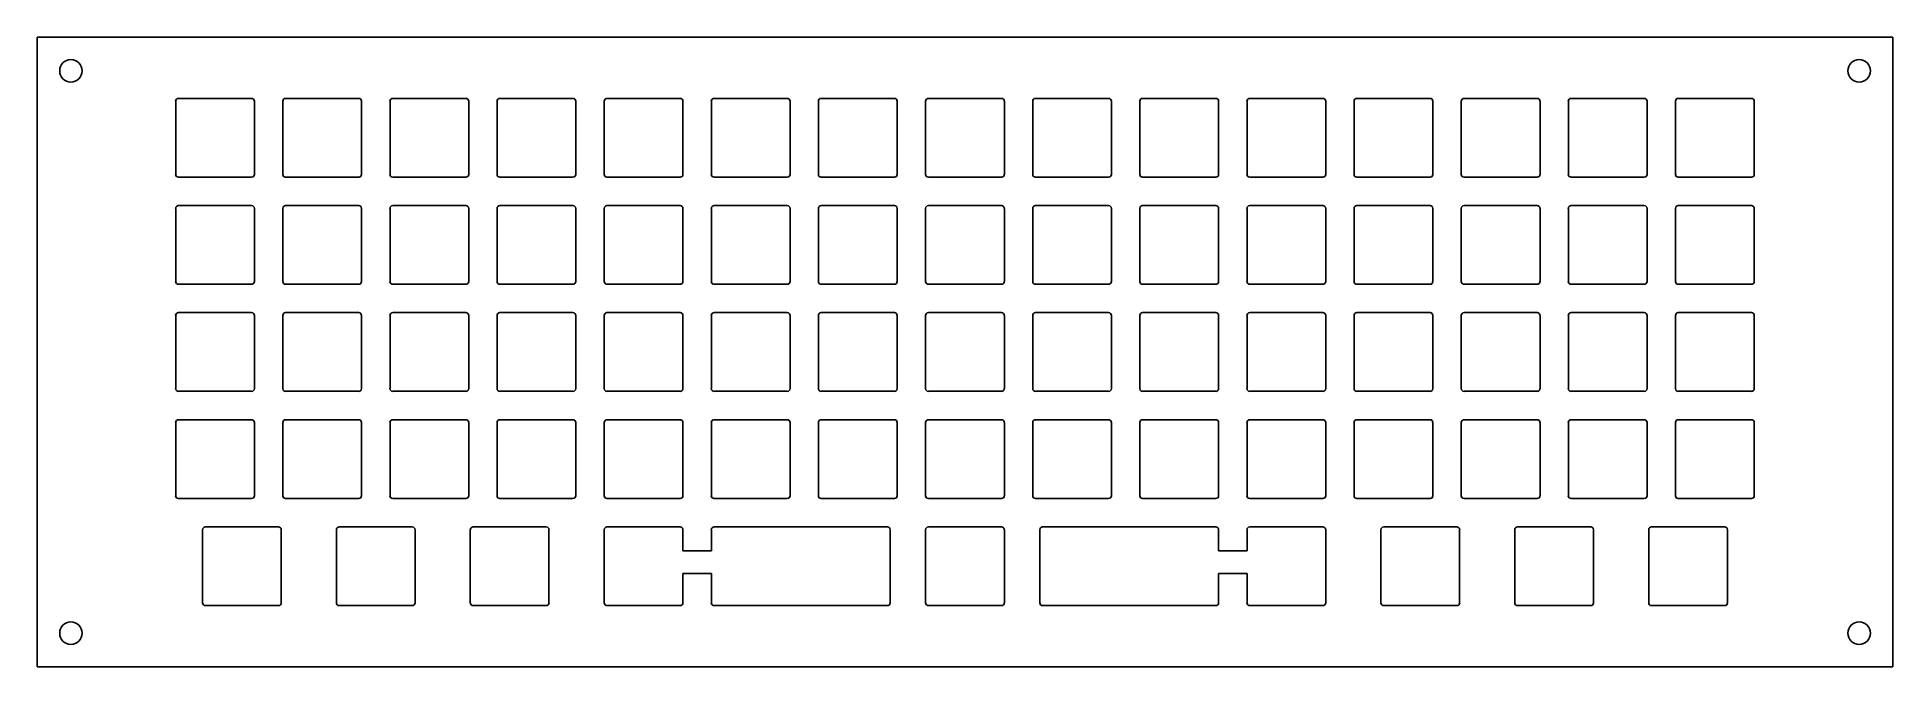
# Model space of a CAD drawing. Extents: x 0.2 to 13.1, y 2.7 to 7.1.
import ezdxf

# ---------------------------------------------------------------- set-up
doc = ezdxf.new("R2010")
doc.units = 0
doc.header["$LTSCALE"] = 0.5
doc.header["$MEASUREMENT"] = 0
doc.layers.add('VISIBLE', color=7, linetype='CONTINUOUS')

msp = doc.modelspace()

# ---------------------------------------------------------------- linework, layer by layer
at = {"layer": 'VISIBLE'}
for p, q in [((0.152, 7.145), (0.152, 2.736)), ((0.152, 7.145), (13.144, 7.145)), ((13.144, 7.145), (13.144, 2.736)), ((1.123, 6.696), (1.123, 6.184)), ((1.654, 6.716), (1.142, 6.716)), ((1.674, 6.184), (1.674, 6.696)), ((1.873, 6.696), (1.873, 6.184)), ((2.404, 6.716), (1.892, 6.716)), ((2.424, 6.184), (2.424, 6.696)), ((2.623, 6.696), (2.623, 6.184)), ((3.154, 6.716), (2.642, 6.716)), ((3.174, 6.184), (3.174, 6.696)), ((3.373, 6.696), (3.373, 6.184)), ((3.904, 6.716), (3.392, 6.716)), ((3.924, 6.184), (3.924, 6.696)), ((4.123, 6.184), (4.123, 6.696)), ((4.142, 6.716), (4.654, 6.716)), ((4.674, 6.696), (4.674, 6.184)), ((4.873, 6.696), (4.873, 6.184)), ((5.404, 6.716), (4.892, 6.716)), ((5.424, 6.184), (5.424, 6.696)), ((5.623, 6.184), (5.623, 6.696)), ((5.642, 6.716), (6.154, 6.716)), ((6.174, 6.696), (6.174, 6.184)), ((6.373, 6.184), (6.373, 6.696)), ((6.392, 6.716), (6.904, 6.716)), ((6.924, 6.696), (6.924, 6.184)), ((7.123, 6.696), (7.123, 6.184)), ((7.654, 6.716), (7.142, 6.716)), ((7.674, 6.184), (7.674, 6.696)), ((7.873, 6.696), (7.873, 6.184)), ((8.404, 6.716), (7.892, 6.716)), ((8.424, 6.184), (8.424, 6.696)), ((8.623, 6.184), (8.623, 6.696)), ((8.642, 6.716), (9.154, 6.716)), ((9.174, 6.696), (9.174, 6.184)), ((9.373, 6.696), (9.373, 6.184)), ((9.904, 6.716), (9.392, 6.716)), ((9.924, 6.184), (9.924, 6.696)), ((10.123, 6.184), (10.123, 6.696)), ((10.142, 6.716), (10.654, 6.716)), ((10.674, 6.696), (10.674, 6.184)), ((10.873, 6.696), (10.873, 6.184)), ((11.404, 6.716), (10.892, 6.716)), ((11.424, 6.184), (11.424, 6.696)), ((11.623, 6.184), (11.623, 6.696)), ((11.642, 6.716), (12.154, 6.716)), ((12.174, 6.696), (12.174, 6.184)), ((1.142, 6.165), (1.654, 6.165)), ((1.892, 6.165), (2.404, 6.165)), ((2.642, 6.165), (3.154, 6.165)), ((3.392, 6.165), (3.904, 6.165)), ((4.654, 6.165), (4.142, 6.165)), ((4.892, 6.165), (5.404, 6.165)), ((6.154, 6.165), (5.642, 6.165)), ((6.904, 6.165), (6.392, 6.165)), ((7.142, 6.165), (7.654, 6.165)), ((7.892, 6.165), (8.404, 6.165)), ((9.154, 6.165), (8.642, 6.165)), ((9.392, 6.165), (9.904, 6.165)), ((10.654, 6.165), (10.142, 6.165)), ((10.892, 6.165), (11.404, 6.165)), ((12.154, 6.165), (11.642, 6.165)), ((1.123, 5.946), (1.123, 5.434)), ((1.654, 5.966), (1.142, 5.966)), ((1.674, 5.434), (1.674, 5.946)), ((1.873, 5.434), (1.873, 5.946)), ((1.892, 5.966), (2.404, 5.966)), ((2.424, 5.946), (2.424, 5.434)), ((2.623, 5.946), (2.623, 5.434)), ((3.154, 5.966), (2.642, 5.966)), ((3.174, 5.434), (3.174, 5.946)), ((3.373, 5.434), (3.373, 5.946)), ((3.392, 5.966), (3.904, 5.966)), ((3.924, 5.946), (3.924, 5.434)), ((4.123, 5.434), (4.123, 5.946)), ((4.142, 5.966), (4.654, 5.966)), ((4.674, 5.946), (4.674, 5.434)), ((4.873, 5.946), (4.873, 5.434)), ((5.404, 5.966), (4.892, 5.966)), ((5.424, 5.434), (5.424, 5.946)), ((5.623, 5.946), (5.623, 5.434)), ((6.154, 5.966), (5.642, 5.966)), ((6.174, 5.434), (6.174, 5.946)), ((6.373, 5.946), (6.373, 5.434)), ((6.904, 5.966), (6.392, 5.966)), ((6.924, 5.434), (6.924, 5.946)), ((7.123, 5.946), (7.123, 5.434)), ((7.654, 5.966), (7.142, 5.966)), ((7.674, 5.434), (7.674, 5.946)), ((7.873, 5.946), (7.873, 5.434)), ((8.404, 5.966), (7.892, 5.966)), ((8.424, 5.434), (8.424, 5.946)), ((8.623, 5.946), (8.623, 5.434)), ((9.154, 5.966), (8.642, 5.966)), ((9.174, 5.434), (9.174, 5.946)), ((9.373, 5.434), (9.373, 5.946)), ((9.392, 5.966), (9.904, 5.966)), ((9.924, 5.946), (9.924, 5.434)), ((10.123, 5.946), (10.123, 5.434)), ((10.654, 5.966), (10.142, 5.966)), ((10.674, 5.434), (10.674, 5.946)), ((10.873, 5.434), (10.873, 5.946)), ((10.892, 5.966), (11.404, 5.966)), ((11.424, 5.946), (11.424, 5.434)), ((11.623, 5.434), (11.623, 5.946)), ((11.642, 5.966), (12.154, 5.966)), ((12.174, 5.946), (12.174, 5.434)), ((1.142, 5.415), (1.654, 5.415)), ((2.404, 5.415), (1.892, 5.415)), ((2.642, 5.415), (3.154, 5.415)), ((3.904, 5.415), (3.392, 5.415)), ((4.654, 5.415), (4.142, 5.415)), ((4.892, 5.415), (5.404, 5.415)), ((5.642, 5.415), (6.154, 5.415)), ((6.392, 5.415), (6.904, 5.415)), ((7.142, 5.415), (7.654, 5.415)), ((7.892, 5.415), (8.404, 5.415)), ((8.642, 5.415), (9.154, 5.415)), ((9.904, 5.415), (9.392, 5.415)), ((10.142, 5.415), (10.654, 5.415)), ((11.404, 5.415), (10.892, 5.415)), ((12.154, 5.415), (11.642, 5.415)), ((1.654, 5.216), (1.142, 5.216)), ((1.892, 5.216), (2.404, 5.216)), ((3.154, 5.216), (2.642, 5.216)), ((3.392, 5.216), (3.904, 5.216)), ((4.654, 5.216), (4.142, 5.216)), ((5.404, 5.216), (4.892, 5.216)), ((5.642, 5.216), (6.154, 5.216)), ((6.392, 5.216), (6.904, 5.216)), ((7.142, 5.216), (7.654, 5.216)), ((8.404, 5.216), (7.892, 5.216)), ((8.642, 5.216), (9.154, 5.216)), ((9.392, 5.216), (9.904, 5.216)), ((10.654, 5.216), (10.142, 5.216)), ((11.404, 5.216), (10.892, 5.216)), ((12.154, 5.216), (11.642, 5.216)), ((1.123, 5.196), (1.123, 4.684)), ((1.674, 4.684), (1.674, 5.196)), ((1.873, 4.684), (1.873, 5.196)), ((2.424, 5.196), (2.424, 4.684)), ((2.623, 5.196), (2.623, 4.684)), ((3.174, 4.684), (3.174, 5.196)), ((3.373, 4.684), (3.373, 5.196)), ((3.924, 5.196), (3.924, 4.684)), ((4.123, 5.196), (4.123, 4.684)), ((4.674, 4.684), (4.674, 5.196)), ((4.873, 5.196), (4.873, 4.684)), ((5.424, 4.684), (5.424, 5.196)), ((5.623, 4.684), (5.623, 5.196)), ((6.174, 5.196), (6.174, 4.684)), ((6.373, 4.684), (6.373, 5.196)), ((6.924, 5.196), (6.924, 4.684)), ((7.123, 4.684), (7.123, 5.196)), ((7.674, 5.196), (7.674, 4.684)), ((7.873, 5.196), (7.873, 4.684)), ((8.424, 4.684), (8.424, 5.196)), ((8.623, 4.684), (8.623, 5.196)), ((9.174, 5.196), (9.174, 4.684)), ((9.373, 4.684), (9.373, 5.196)), ((9.924, 5.196), (9.924, 4.684)), ((10.123, 5.196), (10.123, 4.684)), ((10.674, 4.684), (10.674, 5.196)), ((10.873, 5.196), (10.873, 4.684)), ((11.424, 4.684), (11.424, 5.196)), ((11.623, 5.196), (11.623, 4.684)), ((12.174, 4.684), (12.174, 5.196)), ((1.142, 4.665), (1.654, 4.665)), ((2.404, 4.665), (1.892, 4.665)), ((2.642, 4.665), (3.154, 4.665)), ((3.904, 4.665), (3.392, 4.665)), ((4.142, 4.665), (4.654, 4.665)), ((4.892, 4.665), (5.404, 4.665)), ((6.154, 4.665), (5.642, 4.665)), ((6.904, 4.665), (6.392, 4.665)), ((7.654, 4.665), (7.142, 4.665)), ((7.892, 4.665), (8.404, 4.665)), ((9.154, 4.665), (8.642, 4.665)), ((9.904, 4.665), (9.392, 4.665)), ((10.142, 4.665), (10.654, 4.665)), ((10.892, 4.665), (11.404, 4.665)), ((11.642, 4.665), (12.154, 4.665)), ((1.123, 4.446), (1.123, 3.934)), ((1.654, 4.466), (1.142, 4.466)), ((1.674, 3.934), (1.674, 4.446)), ((1.873, 4.446), (1.873, 3.934)), ((2.404, 4.466), (1.892, 4.466)), ((2.424, 3.934), (2.424, 4.446)), ((2.623, 3.934), (2.623, 4.446)), ((2.642, 4.466), (3.154, 4.466)), ((3.174, 4.446), (3.174, 3.934)), ((3.373, 3.934), (3.373, 4.446)), ((3.392, 4.466), (3.904, 4.466)), ((3.924, 4.446), (3.924, 3.934)), ((4.123, 3.934), (4.123, 4.446)), ((4.142, 4.466), (4.654, 4.466)), ((4.674, 4.446), (4.674, 3.934)), ((4.873, 4.446), (4.873, 3.934)), ((5.404, 4.466), (4.892, 4.466)), ((5.424, 3.934), (5.424, 4.446)), ((5.623, 4.446), (5.623, 3.934)), ((6.154, 4.466), (5.642, 4.466)), ((6.174, 3.934), (6.174, 4.446)), ((6.373, 3.934), (6.373, 4.446)), ((6.392, 4.466), (6.904, 4.466)), ((6.924, 4.446), (6.924, 3.934)), ((7.123, 4.446), (7.123, 3.934)), ((7.654, 4.466), (7.142, 4.466)), ((7.674, 3.934), (7.674, 4.446)), ((7.873, 3.934), (7.873, 4.446)), ((7.892, 4.466), (8.404, 4.466)), ((8.424, 4.446), (8.424, 3.934)), ((8.623, 3.934), (8.623, 4.446)), ((8.642, 4.466), (9.154, 4.466)), ((9.174, 4.446), (9.174, 3.934)), ((9.373, 3.934), (9.373, 4.446)), ((9.392, 4.466), (9.904, 4.466)), ((9.924, 4.446), (9.924, 3.934)), ((10.123, 3.934), (10.123, 4.446)), ((10.142, 4.466), (10.654, 4.466)), ((10.674, 4.446), (10.674, 3.934)), ((10.873, 4.446), (10.873, 3.934)), ((11.404, 4.466), (10.892, 4.466)), ((11.424, 3.934), (11.424, 4.446)), ((11.623, 4.446), (11.623, 3.934)), ((12.154, 4.466), (11.642, 4.466)), ((12.174, 3.934), (12.174, 4.446)), ((1.142, 3.915), (1.654, 3.915)), ((1.892, 3.915), (2.404, 3.915)), ((3.154, 3.915), (2.642, 3.915)), ((3.904, 3.915), (3.392, 3.915)), ((4.654, 3.915), (4.142, 3.915)), ((4.892, 3.915), (5.404, 3.915)), ((5.642, 3.915), (6.154, 3.915)), ((6.904, 3.915), (6.392, 3.915)), ((7.142, 3.915), (7.654, 3.915)), ((8.404, 3.915), (7.892, 3.915)), ((9.154, 3.915), (8.642, 3.915)), ((9.904, 3.915), (9.392, 3.915)), ((10.654, 3.915), (10.142, 3.915)), ((10.892, 3.915), (11.404, 3.915)), ((11.642, 3.915), (12.154, 3.915)), ((1.31, 3.696), (1.31, 3.184)), ((1.842, 3.716), (1.33, 3.716)), ((1.861, 3.184), (1.861, 3.696)), ((2.248, 3.696), (2.248, 3.184)), ((2.779, 3.716), (2.267, 3.716)), ((2.799, 3.184), (2.799, 3.696)), ((3.185, 3.696), (3.185, 3.184)), ((3.717, 3.716), (3.205, 3.716)), ((3.736, 3.184), (3.736, 3.696)), ((4.123, 3.184), (4.123, 3.696)), ((4.142, 3.716), (4.654, 3.716)), ((4.674, 3.696), (4.674, 3.547)), ((4.873, 3.547), (4.873, 3.696)), ((4.892, 3.716), (6.105, 3.716)), ((6.125, 3.696), (6.125, 3.184)), ((6.373, 3.184), (6.373, 3.696)), ((6.392, 3.716), (6.904, 3.716)), ((6.924, 3.696), (6.924, 3.184)), ((7.172, 3.184), (7.172, 3.696)), ((7.192, 3.716), (8.404, 3.716)), ((8.424, 3.696), (8.424, 3.547)), ((8.623, 3.547), (8.623, 3.696)), ((8.642, 3.716), (9.154, 3.716)), ((9.174, 3.696), (9.174, 3.184)), ((9.56, 3.696), (9.56, 3.184)), ((10.092, 3.716), (9.58, 3.716)), ((10.111, 3.184), (10.111, 3.696)), ((10.498, 3.696), (10.498, 3.184)), ((11.029, 3.716), (10.517, 3.716)), ((11.049, 3.184), (11.049, 3.696)), ((11.435, 3.696), (11.435, 3.184)), ((11.967, 3.716), (11.455, 3.716)), ((11.986, 3.184), (11.986, 3.696)), ((4.674, 3.547), (4.873, 3.547)), ((8.424, 3.547), (8.623, 3.547)), ((4.674, 3.39), (4.674, 3.184)), ((4.873, 3.39), (4.674, 3.39)), ((4.873, 3.184), (4.873, 3.39)), ((8.424, 3.39), (8.424, 3.184)), ((8.623, 3.39), (8.424, 3.39)), ((8.623, 3.184), (8.623, 3.39)), ((1.33, 3.165), (1.842, 3.165)), ((2.267, 3.165), (2.779, 3.165)), ((3.205, 3.165), (3.717, 3.165)), ((4.654, 3.165), (4.142, 3.165)), ((6.105, 3.165), (4.892, 3.165)), ((6.904, 3.165), (6.392, 3.165)), ((8.404, 3.165), (7.192, 3.165)), ((9.154, 3.165), (8.642, 3.165)), ((9.58, 3.165), (10.092, 3.165)), ((10.517, 3.165), (11.029, 3.165)), ((11.455, 3.165), (11.967, 3.165)), ((0.152, 2.736), (13.144, 2.736))]:
    msp.add_line(p, q, dxfattribs=at)
for centre in [(0.389, 6.909), (12.908, 6.909), (0.389, 2.972), (12.908, 2.972)]:
    msp.add_circle(centre, 0.0787, dxfattribs=at)
for centre, start, end in [((1.142, 6.696), 90, 180), ((1.654, 6.696), 0, 90), ((1.892, 6.696), 90, 180), ((2.404, 6.696), 0, 90), ((2.642, 6.696), 90, 180), ((3.154, 6.696), 0, 90), ((3.392, 6.696), 90, 180), ((3.904, 6.696), 0, 90), ((4.142, 6.696), 90, 180), ((4.654, 6.696), 0, 90), ((4.892, 6.696), 90, 180), ((5.404, 6.696), 0, 90), ((5.642, 6.696), 90, 180), ((6.154, 6.696), 0, 90), ((6.392, 6.696), 90, 180), ((6.904, 6.696), 0, 90), ((7.142, 6.696), 90, 180), ((7.654, 6.696), 0, 90), ((7.892, 6.696), 90, 180), ((8.404, 6.696), 0, 90), ((8.642, 6.696), 90, 180), ((9.154, 6.696), 0, 90), ((9.392, 6.696), 90, 180), ((9.904, 6.696), 0, 90), ((10.142, 6.696), 90, 180), ((10.654, 6.696), 0, 90), ((10.892, 6.696), 90, 180), ((11.404, 6.696), 0, 90), ((11.642, 6.696), 90, 180), ((12.154, 6.696), 0, 90), ((1.142, 6.184), 180, 270), ((1.654, 6.184), 270, 0), ((1.892, 6.184), 180, 270), ((2.404, 6.184), 270, 0), ((2.642, 6.184), 180, 270), ((3.154, 6.184), 270, 0), ((3.392, 6.184), 180, 270), ((3.904, 6.184), 270, 0), ((4.142, 6.184), 180, 270), ((4.654, 6.184), 270, 0), ((4.892, 6.184), 180, 270), ((5.404, 6.184), 270, 0), ((5.642, 6.184), 180, 270), ((6.154, 6.184), 270, 0), ((6.392, 6.184), 180, 270), ((6.904, 6.184), 270, 0), ((7.142, 6.184), 180, 270), ((7.654, 6.184), 270, 0), ((7.892, 6.184), 180, 270), ((8.404, 6.184), 270, 0), ((8.642, 6.184), 180, 270), ((9.154, 6.184), 270, 0), ((9.392, 6.184), 180, 270), ((9.904, 6.184), 270, 0), ((10.142, 6.184), 180, 270), ((10.654, 6.184), 270, 0), ((10.892, 6.184), 180, 270), ((11.404, 6.184), 270, 0), ((11.642, 6.184), 180, 270), ((12.154, 6.184), 270, 0), ((1.142, 5.946), 90, 180), ((1.654, 5.946), 0, 90), ((1.892, 5.946), 90, 180), ((2.404, 5.946), 0, 90), ((2.642, 5.946), 90, 180), ((3.154, 5.946), 0, 90), ((3.392, 5.946), 90, 180), ((3.904, 5.946), 0, 90), ((4.142, 5.946), 90, 180), ((4.654, 5.946), 0, 90), ((4.892, 5.946), 90, 180), ((5.404, 5.946), 0, 90), ((5.642, 5.946), 90, 180), ((6.154, 5.946), 0, 90), ((6.392, 5.946), 90, 180), ((6.904, 5.946), 0, 90), ((7.142, 5.946), 90, 180), ((7.654, 5.946), 0, 90), ((7.892, 5.946), 90, 180), ((8.404, 5.946), 0, 90), ((8.642, 5.946), 90, 180), ((9.154, 5.946), 0, 90), ((9.392, 5.946), 90, 180), ((9.904, 5.946), 0, 90), ((10.142, 5.946), 90, 180), ((10.654, 5.946), 0, 90), ((10.892, 5.946), 90, 180), ((11.404, 5.946), 0, 90), ((11.642, 5.946), 90, 180), ((12.154, 5.946), 0, 90), ((1.142, 5.434), 180, 270), ((1.654, 5.434), 270, 0), ((1.892, 5.434), 180, 270), ((2.404, 5.434), 270, 0), ((2.642, 5.434), 180, 270), ((3.154, 5.434), 270, 0), ((3.392, 5.434), 180, 270), ((3.904, 5.434), 270, 0), ((4.142, 5.434), 180, 270), ((4.654, 5.434), 270, 0), ((4.892, 5.434), 180, 270), ((5.404, 5.434), 270, 0), ((5.642, 5.434), 180, 270), ((6.154, 5.434), 270, 0), ((6.392, 5.434), 180, 270), ((6.904, 5.434), 270, 0), ((7.142, 5.434), 180, 270), ((7.654, 5.434), 270, 0), ((7.892, 5.434), 180, 270), ((8.404, 5.434), 270, 0), ((8.642, 5.434), 180, 270), ((9.154, 5.434), 270, 0), ((9.392, 5.434), 180, 270), ((9.904, 5.434), 270, 360), ((10.142, 5.434), 180, 270), ((10.654, 5.434), 270, 0), ((10.892, 5.434), 180, 270), ((11.404, 5.434), 270, 0), ((11.642, 5.434), 180, 270), ((12.154, 5.434), 270, 0), ((1.142, 5.196), 90, 180), ((1.654, 5.196), 0, 90), ((1.892, 5.196), 90, 180), ((2.404, 5.196), 0, 90), ((2.642, 5.196), 90, 180), ((3.154, 5.196), 0, 90), ((3.392, 5.196), 90, 180), ((3.904, 5.196), 0, 90), ((4.142, 5.196), 90, 180), ((4.654, 5.196), 0, 90), ((4.892, 5.196), 90, 180), ((5.404, 5.196), 0, 90), ((5.642, 5.196), 90, 180), ((6.154, 5.196), 0, 90), ((6.392, 5.196), 90, 180), ((6.904, 5.196), 0, 90), ((7.142, 5.196), 90, 180), ((7.654, 5.196), 0, 90), ((7.892, 5.196), 90, 180), ((8.404, 5.196), 0, 90), ((8.642, 5.196), 90, 180), ((9.154, 5.196), 0, 90), ((9.392, 5.196), 90, 180), ((9.904, 5.196), 0, 90), ((10.142, 5.196), 90, 180), ((10.654, 5.196), 0, 90), ((10.892, 5.196), 90, 180), ((11.404, 5.196), 0, 90), ((11.642, 5.196), 90, 180), ((12.154, 5.196), 0, 90), ((1.142, 4.684), 180, 270), ((1.654, 4.684), 270, 0), ((1.892, 4.684), 180, 270), ((2.404, 4.684), 270, 0), ((2.642, 4.684), 180, 270), ((3.154, 4.684), 270, 0), ((3.392, 4.684), 180, 270), ((3.904, 4.684), 270, 0), ((4.142, 4.684), 180, 270), ((4.654, 4.684), 270, 0), ((4.892, 4.684), 180, 270), ((5.404, 4.684), 270, 0), ((5.642, 4.684), 180, 270), ((6.154, 4.684), 270, 0), ((6.392, 4.684), 180, 270), ((6.904, 4.684), 270, 0), ((7.142, 4.684), 180, 270), ((7.654, 4.684), 270, 0), ((7.892, 4.684), 180, 270), ((8.404, 4.684), 270, 0), ((8.642, 4.684), 180, 270), ((9.154, 4.684), 270, 0), ((9.392, 4.684), 180, 270), ((9.904, 4.684), 270, 360), ((10.142, 4.684), 180, 270), ((10.654, 4.684), 270, 0), ((10.892, 4.684), 180, 270), ((11.404, 4.684), 270, 0), ((11.642, 4.684), 180, 270), ((12.154, 4.684), 270, 0), ((1.142, 4.446), 90, 180), ((1.654, 4.446), 0, 90), ((1.892, 4.446), 90, 180), ((2.404, 4.446), 0, 90), ((2.642, 4.446), 90, 180), ((3.154, 4.446), 360, 90), ((3.392, 4.446), 90, 180), ((3.904, 4.446), 0, 90), ((4.142, 4.446), 90, 180), ((4.654, 4.446), 0, 90), ((4.892, 4.446), 90, 180), ((5.404, 4.446), 0, 90), ((5.642, 4.446), 90, 180), ((6.154, 4.446), 0, 90), ((6.392, 4.446), 90, 180), ((6.904, 4.446), 0, 90), ((7.142, 4.446), 90, 180), ((7.654, 4.446), 0, 90), ((7.892, 4.446), 90, 180), ((8.404, 4.446), 0, 90), ((8.642, 4.446), 90, 180), ((9.154, 4.446), 0, 90), ((9.392, 4.446), 90, 180), ((9.904, 4.446), 0, 90), ((10.142, 4.446), 90, 180), ((10.654, 4.446), 0, 90), ((10.892, 4.446), 90, 180), ((11.404, 4.446), 0, 90), ((11.642, 4.446), 90, 180), ((12.154, 4.446), 0, 90), ((1.142, 3.934), 180, 270), ((1.654, 3.934), 270, 0), ((1.892, 3.934), 180, 270), ((2.404, 3.934), 270, 0), ((2.642, 3.934), 180, 270), ((3.154, 3.934), 270, 0), ((3.392, 3.934), 180, 270), ((3.904, 3.934), 270, 0), ((4.142, 3.934), 180, 270), ((4.654, 3.934), 270, 0), ((4.892, 3.934), 180, 270), ((5.404, 3.934), 270, 0), ((5.642, 3.934), 180, 270), ((6.154, 3.934), 270, 0), ((6.392, 3.934), 180, 270), ((6.904, 3.934), 270, 0), ((7.142, 3.934), 180, 270), ((7.654, 3.934), 270, 0), ((7.892, 3.934), 180, 270), ((8.404, 3.934), 270, 0), ((8.642, 3.934), 180, 270), ((9.154, 3.934), 270, 0), ((9.392, 3.934), 180, 270), ((9.904, 3.934), 270, 360), ((10.142, 3.934), 180, 270), ((10.654, 3.934), 270, 0), ((10.892, 3.934), 180, 270), ((11.404, 3.934), 270, 0), ((11.642, 3.934), 180, 270), ((12.154, 3.934), 270, 0), ((1.33, 3.696), 90, 180), ((1.842, 3.696), 0, 90), ((2.267, 3.696), 90, 180), ((2.779, 3.696), 0, 90), ((3.205, 3.696), 90, 180), ((3.717, 3.696), 0, 90), ((4.142, 3.696), 90, 180), ((4.654, 3.696), 360, 90), ((4.892, 3.696), 90, 180), ((6.105, 3.696), 0, 90), ((6.392, 3.696), 90, 180), ((6.904, 3.696), 0, 90), ((7.192, 3.696), 90, 180), ((8.404, 3.696), 0, 90), ((8.642, 3.696), 90, 180), ((9.154, 3.696), 0, 90), ((9.58, 3.696), 90, 180), ((10.092, 3.696), 0, 90), ((10.517, 3.696), 90, 180), ((11.029, 3.696), 0, 90), ((11.455, 3.696), 90, 180), ((11.967, 3.696), 0, 90), ((1.33, 3.184), 180, 270), ((1.842, 3.184), 270, 0), ((2.267, 3.184), 180, 270), ((2.779, 3.184), 270, 0), ((3.205, 3.184), 180, 270), ((3.717, 3.184), 270, 0), ((4.142, 3.184), 180, 270), ((4.654, 3.184), 270, 0), ((4.892, 3.184), 180, 270), ((6.105, 3.184), 270, 0), ((6.392, 3.184), 180, 270), ((6.904, 3.184), 270, 0), ((7.192, 3.184), 180, 270), ((8.404, 3.184), 270, 0), ((8.642, 3.184), 180, 270), ((9.154, 3.184), 270, 0), ((9.58, 3.184), 180, 270), ((10.092, 3.184), 270, 0), ((10.517, 3.184), 180, 270), ((11.029, 3.184), 270, 0), ((11.455, 3.184), 180, 270), ((11.967, 3.184), 270, 0)]:
    msp.add_arc(centre, 0.0197, start, end, dxfattribs=at)

doc.saveas('drawing.dxf')
